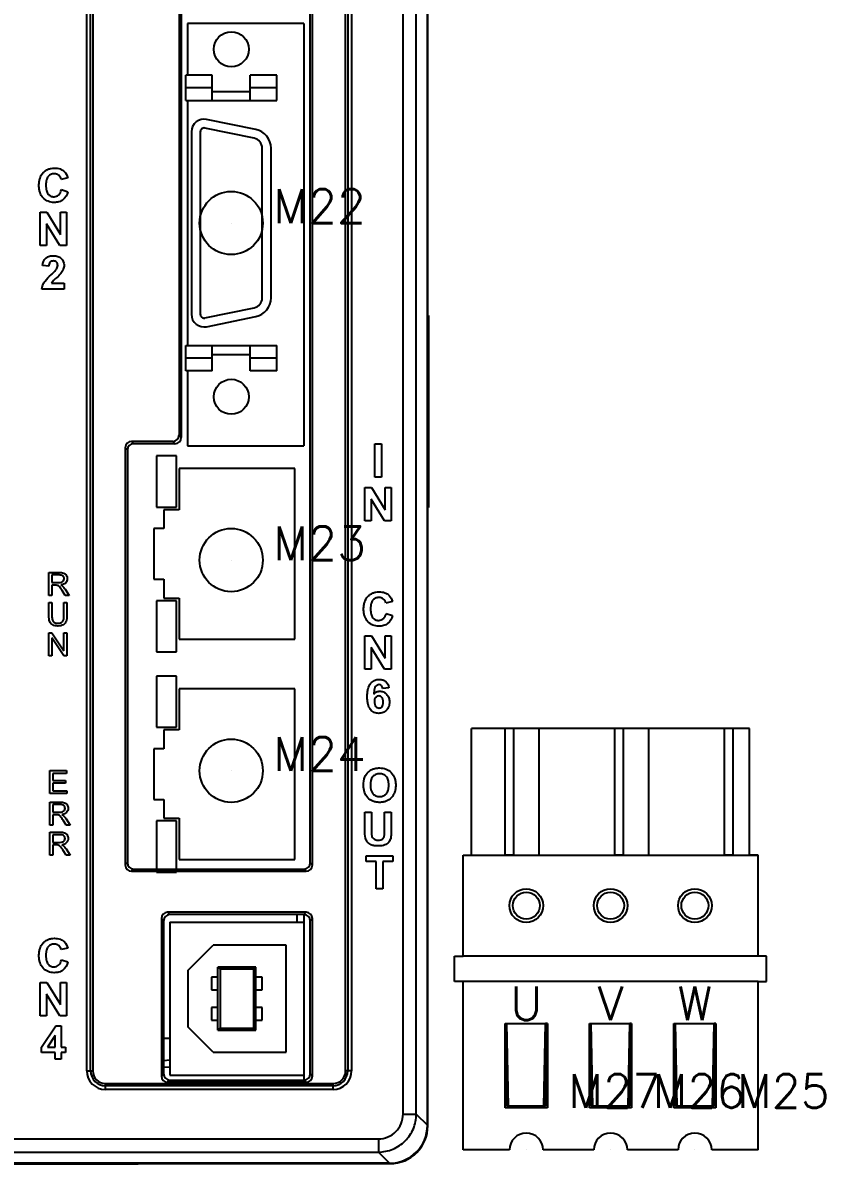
# Model space of a CAD drawing. Extents: x -25 to 130, y -65 to 185.
# Drawn here: x 70.1 to 117.7, y 1.7 to 69.4 of the extents above; entities that cross this region are included whole.
import ezdxf

# ---------------------------------------------------------------- set-up
doc = ezdxf.new("R2010")
doc.units = 0
doc.header["$LTSCALE"] = 4
doc.layers.get('0').update_dxf_attribs({"linetype": 'CONTINUOUS'})
doc.layers.add('02___PRT_ALL_AXES', color=7, linetype='CONTINUOUS')
doc.styles.get("Standard").update_dxf_attribs({"font": 'romans.shx'})

msp = doc.modelspace()

# ---------------------------------------------------------------- linework, layer by layer
at = {"color": 7, "linetype": 'Continuous'}
for p, q in [((94.136, 3.962), (94.136, 183.163)), ((94.163, 3.937), (94.163, 183.188)), ((92.692, 4.623), (92.692, 182.502)), ((93.475, 4.623), (93.475, 182.502)), ((73.935, 7.192), (73.935, 179.467)), ((74.159, 7.192), (74.159, 179.467)), ((74.288, 179.467), (74.288, 7.192)), ((89.288, 7.192), (89.288, 179.467)), ((89.416, 179.467), (89.416, 7.192)), ((89.64, 179.467), (89.64, 7.192)), ((87.319, 19.412), (87.319, 122.045)), ((87.188, 19.544), (87.188, 101.077)), ((79.406, 97.738), (79.406, 44.912)), ((79.538, 97.869), (79.538, 44.781)), ((86.812, 69.337), (79.913, 69.337)), ((79.913, 69.337), (79.913, 66.275)), ((81.375, 66.275), (79.8, 66.275)), ((79.8, 64.775), (79.8, 66.275)), ((81.375, 64.775), (81.375, 66.275)), ((85.2, 66.275), (83.625, 66.275)), ((83.625, 64.775), (83.625, 66.275)), ((85.2, 64.775), (85.2, 66.275)), ((81.375, 65.525), (79.8, 65.525)), ((81.375, 65.3), (83.625, 65.3)), ((85.2, 65.525), (83.625, 65.525)), ((79.8, 64.775), (85.2, 64.775)), ((79.913, 64.775), (79.913, 50.225)), ((83.859, 62.532), (80.933, 63.135)), ((83.965, 63.046), (81.039, 63.65)), ((80.138, 62.915), (80.138, 52.085)), ((80.662, 62.915), (80.662, 52.085)), ((84.337, 53.056), (84.337, 61.944)), ((84.862, 53.056), (84.862, 61.944)), ((72.809, 60.184), (72.415, 60.089)), ((72.428, 59.48), (72.815, 59.357)), ((71.17, 58.141), (71.557, 58.141)), ((71.17, 56.168), (71.17, 58.141)), ((71.557, 58.141), (72.365, 56.823)), ((72.365, 58.141), (72.735, 58.141)), ((72.365, 56.823), (72.365, 58.141)), ((72.735, 58.141), (72.735, 56.168)), ((72.335, 56.168), (71.54, 57.455)), ((71.54, 57.455), (71.54, 56.168)), ((71.54, 56.168), (71.17, 56.168)), ((72.735, 56.168), (72.335, 56.168)), ((71.684, 54.941), (71.307, 54.978)), ((72.589, 53.581), (71.263, 53.581)), ((71.838, 53.932), (72.589, 53.932)), ((72.589, 53.932), (72.589, 53.581)), ((80.933, 51.865), (83.859, 52.468)), ((81.039, 51.35), (83.965, 51.954)), ((94.193, 52.012), (94.193, 40.612)), ((79.8, 50.225), (85.2, 50.225)), ((79.8, 48.725), (79.8, 50.225)), ((81.375, 48.725), (81.375, 50.225)), ((83.625, 48.725), (83.625, 50.225)), ((85.2, 48.725), (85.2, 50.225)), ((81.375, 49.475), (79.8, 49.475)), ((81.375, 49.7), (83.625, 49.7)), ((85.2, 49.475), (83.625, 49.475)), ((81.375, 48.725), (79.8, 48.725)), ((79.913, 48.725), (79.913, 44.287)), ((85.2, 48.725), (83.625, 48.725)), ((79.538, 44.781), (79.406, 44.912)), ((76.211, 44.165), (76.342, 44.034)), ((76.211, 44.165), (76.211, 19.412)), ((76.342, 44.034), (76.342, 19.544)), ((79.033, 44.539), (76.585, 44.539)), ((76.585, 44.539), (76.716, 44.407)), ((79.164, 44.407), (76.716, 44.407)), ((79.164, 44.407), (79.033, 44.539)), ((79.913, 44.287), (86.812, 44.287)), ((91.023, 44.391), (91.421, 44.391)), ((91.023, 42.417), (91.023, 44.391)), ((91.421, 44.391), (91.421, 42.417)), ((79.262, 43.683), (78.062, 43.683)), ((78.062, 43.683), (78.062, 40.641)), ((79.262, 40.641), (79.262, 43.683)), ((86.282, 42.933), (79.412, 42.933)), ((79.412, 42.933), (79.412, 40.491)), ((86.282, 32.8), (86.282, 42.933)), ((91.421, 42.417), (91.023, 42.417)), ((90.427, 41.804), (90.814, 41.804)), ((90.427, 39.831), (90.427, 41.804)), ((90.814, 41.804), (91.622, 40.486)), ((91.622, 41.804), (91.992, 41.804)), ((91.622, 40.486), (91.622, 41.804)), ((91.992, 41.804), (91.992, 39.831)), ((78.062, 40.641), (79.262, 40.641)), ((91.593, 39.831), (90.797, 41.118)), ((90.797, 41.118), (90.797, 39.831)), ((79.412, 40.491), (78.512, 40.491)), ((78.512, 40.491), (78.512, 39.366)), ((78.512, 39.366), (77.912, 39.366)), ((77.912, 39.366), (77.912, 36.366)), ((90.797, 39.831), (90.427, 39.831)), ((91.992, 39.831), (91.593, 39.831)), ((71.686, 36.766), (72.29, 36.766)), ((71.686, 35.403), (71.686, 36.766)), ((72.297, 36.616), (71.866, 36.616)), ((71.866, 36.616), (71.866, 36.164)), ((71.866, 36.164), (72.254, 36.164)), ((72.075, 36.008), (71.866, 36.008)), ((71.866, 36.008), (71.866, 35.403)), ((77.912, 36.366), (78.512, 36.366)), ((78.512, 36.366), (78.512, 35.241)), ((71.866, 35.403), (71.686, 35.403)), ((72.66, 35.403), (72.48, 35.686)), ((72.65, 35.774), (72.887, 35.403)), ((72.887, 35.403), (72.66, 35.403)), ((78.512, 35.241), (79.412, 35.241)), ((79.412, 35.241), (79.412, 32.8)), ((71.686, 34.975), (71.866, 34.975)), ((71.686, 34.187), (71.686, 34.975)), ((71.866, 34.975), (71.866, 34.188)), ((72.577, 34.975), (72.758, 34.975)), ((72.577, 34.188), (72.577, 34.975)), ((72.758, 34.975), (72.758, 34.187)), ((79.262, 35.091), (78.062, 35.091)), ((78.062, 35.091), (78.062, 32.05)), ((79.262, 32.05), (79.262, 35.091)), ((92.066, 35.041), (91.672, 34.947)), ((91.685, 34.337), (92.072, 34.215)), ((71.681, 33.184), (71.866, 33.184)), ((71.681, 31.821), (71.681, 33.184)), ((71.866, 33.184), (72.582, 32.114)), ((72.582, 33.184), (72.755, 33.184)), ((72.582, 32.114), (72.582, 33.184)), ((72.755, 33.184), (72.755, 31.821)), ((72.57, 31.821), (71.854, 32.892)), ((71.854, 32.892), (71.854, 31.821)), ((79.412, 32.8), (86.282, 32.8)), ((90.427, 32.999), (90.814, 32.999)), ((90.427, 31.025), (90.427, 32.999)), ((90.814, 32.999), (91.622, 31.681)), ((91.622, 32.999), (91.992, 32.999)), ((91.622, 31.681), (91.622, 32.999)), ((91.992, 32.999), (91.992, 31.025)), ((78.062, 32.05), (79.262, 32.05)), ((91.593, 31.025), (90.797, 32.312)), ((90.797, 32.312), (90.797, 31.025)), ((71.854, 31.821), (71.681, 31.821)), ((72.755, 31.821), (72.57, 31.821)), ((79.262, 30.62), (78.062, 30.62)), ((78.062, 30.62), (78.062, 27.579)), ((79.262, 27.579), (79.262, 30.62)), ((90.797, 31.025), (90.427, 31.025)), ((91.992, 31.025), (91.593, 31.025)), ((86.282, 29.87), (79.412, 29.87)), ((79.412, 29.87), (79.412, 27.429)), ((86.282, 19.738), (86.282, 29.87)), ((91.85, 29.929), (91.484, 29.889)), ((78.062, 27.579), (79.262, 27.579)), ((79.412, 27.429), (78.512, 27.429)), ((78.512, 27.429), (78.512, 26.304)), ((78.512, 26.304), (77.912, 26.304)), ((77.912, 26.304), (77.912, 23.304)), ((71.74, 25.007), (72.726, 25.007)), ((71.74, 23.643), (71.74, 25.007)), ((72.726, 24.846), (71.921, 24.846)), ((71.921, 24.846), (71.921, 24.428)), ((71.921, 24.428), (72.675, 24.428)), ((72.675, 24.428), (72.675, 24.268)), ((72.726, 25.007), (72.726, 24.846)), ((72.675, 24.268), (71.921, 24.268)), ((71.921, 24.268), (71.921, 23.804)), ((71.921, 23.804), (72.758, 23.804)), ((72.758, 23.804), (72.758, 23.643)), ((72.758, 23.643), (71.74, 23.643)), ((71.74, 23.142), (72.344, 23.142)), ((71.74, 21.778), (71.74, 23.142)), ((77.912, 23.304), (78.512, 23.304)), ((78.512, 23.304), (78.512, 22.179)), ((72.351, 22.991), (71.92, 22.991)), ((71.92, 22.991), (71.92, 22.54)), ((71.92, 22.54), (72.308, 22.54)), ((72.129, 22.384), (71.92, 22.384)), ((71.92, 22.384), (71.92, 21.778)), ((90.42, 22.545), (90.818, 22.545)), ((90.42, 21.492), (90.42, 22.545)), ((90.818, 22.545), (90.818, 21.476)), ((91.595, 22.545), (91.994, 22.545)), ((91.595, 21.453), (91.595, 22.545)), ((91.994, 22.545), (91.994, 21.508)), ((71.92, 21.778), (71.74, 21.778)), ((72.714, 21.778), (72.534, 22.062)), ((72.704, 22.149), (72.941, 21.778)), ((72.941, 21.778), (72.714, 21.778)), ((79.262, 22.029), (78.062, 22.029)), ((78.062, 22.029), (78.062, 18.988)), ((78.512, 22.179), (79.412, 22.179)), ((79.262, 18.988), (79.262, 22.029)), ((79.412, 22.179), (79.412, 19.738)), ((71.74, 21.354), (72.344, 21.354)), ((71.74, 19.99), (71.74, 21.354)), ((72.352, 21.203), (71.92, 21.203)), ((71.92, 21.203), (71.92, 20.752)), ((71.92, 20.752), (72.308, 20.752)), ((72.129, 20.596), (71.92, 20.596)), ((71.92, 20.596), (71.92, 19.99)), ((72.704, 20.361), (72.942, 19.99)), ((71.92, 19.99), (71.74, 19.99)), ((72.714, 19.99), (72.534, 20.274)), ((72.942, 19.99), (72.714, 19.99)), ((79.412, 19.738), (86.282, 19.738)), ((90.51, 19.958), (92.079, 19.958)), ((90.51, 19.624), (90.51, 19.958)), ((92.079, 19.958), (92.079, 19.624)), ((76.211, 19.412), (76.342, 19.544)), ((76.585, 19.039), (76.716, 19.17)), ((76.585, 19.039), (86.945, 19.039)), ((76.716, 19.17), (86.814, 19.17)), ((78.062, 18.988), (79.262, 18.988)), ((86.945, 19.039), (86.814, 19.17)), ((87.319, 19.412), (87.188, 19.544)), ((91.096, 19.624), (90.51, 19.624)), ((91.096, 17.985), (91.096, 19.624)), ((92.079, 19.624), (91.495, 19.624)), ((91.495, 19.624), (91.495, 17.985)), ((91.495, 17.985), (91.096, 17.985)), ((86.945, 16.601), (78.73, 16.601)), ((78.73, 16.601), (78.861, 16.47)), ((86.814, 16.47), (78.861, 16.47)), ((86.403, 16.012), (86.403, 16.47)), ((86.812, 16.47), (86.812, 6.645)), ((86.945, 16.601), (86.814, 16.47)), ((78.356, 16.228), (78.488, 16.096)), ((78.356, 16.228), (78.356, 6.887)), ((78.488, 16.096), (78.488, 7.019)), ((78.863, 16.012), (86.812, 16.012)), ((78.863, 16.012), (78.863, 6.938)), ((87.319, 16.228), (87.188, 16.096)), ((87.188, 7.019), (87.188, 16.096)), ((87.319, 6.887), (87.319, 16.228)), ((72.809, 14.482), (72.415, 14.387)), ((79.92, 13.144), (81.42, 14.644)), ((85.755, 14.644), (81.42, 14.644)), ((85.755, 8.306), (85.755, 14.644)), ((72.428, 13.778), (72.815, 13.655)), ((79.92, 13.144), (79.92, 9.806)), ((83.962, 13.35), (81.712, 13.35)), ((81.712, 13.35), (81.843, 13.219)), ((81.712, 9.6), (81.712, 13.35)), ((83.832, 13.219), (81.843, 13.219)), ((81.843, 13.219), (81.843, 9.731)), ((83.962, 13.35), (83.832, 13.219)), ((83.832, 9.731), (83.832, 13.219)), ((83.962, 9.6), (83.962, 13.35)), ((71.17, 12.439), (71.557, 12.439)), ((71.17, 10.466), (71.17, 12.439)), ((71.557, 12.439), (72.365, 11.121)), ((72.365, 12.439), (72.735, 12.439)), ((72.365, 11.121), (72.365, 12.439)), ((72.735, 12.439), (72.735, 10.466)), ((81.712, 12.75), (81.337, 12.75)), ((81.337, 12.75), (81.337, 12)), ((84.337, 12.75), (83.962, 12.75)), ((84.337, 12), (84.337, 12.75)), ((72.335, 10.466), (71.54, 11.753)), ((71.54, 11.753), (71.54, 10.466)), ((81.337, 12), (81.712, 12)), ((83.962, 12), (84.337, 12)), ((81.712, 10.95), (81.337, 10.95)), ((81.337, 10.95), (81.337, 10.2)), ((84.337, 10.95), (83.962, 10.95)), ((84.337, 10.2), (84.337, 10.95)), ((71.54, 10.466), (71.17, 10.466)), ((72.735, 10.466), (72.335, 10.466)), ((81.337, 10.2), (81.712, 10.2)), ((83.962, 10.2), (84.337, 10.2)), ((71.245, 8.607), (72.101, 9.861)), ((72.101, 9.861), (72.419, 9.861)), ((72.419, 9.861), (72.419, 8.609)), ((81.42, 8.306), (79.92, 9.806)), ((81.712, 9.6), (81.843, 9.731)), ((81.712, 9.6), (83.962, 9.6)), ((81.843, 9.731), (83.832, 9.731)), ((83.962, 9.6), (83.832, 9.731)), ((72.053, 9.283), (71.599, 8.609)), ((72.053, 8.609), (72.053, 9.283)), ((78.863, 9.112), (78.488, 9.112)), ((71.245, 8.276), (71.245, 8.607)), ((72.053, 8.276), (71.245, 8.276)), ((71.599, 8.609), (72.053, 8.609)), ((72.053, 7.879), (72.053, 8.276)), ((72.419, 8.609), (72.664, 8.609)), ((72.664, 8.276), (72.419, 8.276)), ((72.419, 8.276), (72.419, 7.879)), ((72.664, 8.609), (72.664, 8.276)), ((81.42, 8.306), (85.755, 8.306)), ((72.419, 7.879), (72.053, 7.879)), ((78.488, 7.807), (78.863, 7.845)), ((73.935, 7.192), (74.288, 7.192)), ((78.356, 6.887), (78.488, 7.019)), ((78.488, 7.404), (78.863, 7.437)), ((78.863, 6.938), (86.812, 6.938)), ((87.319, 6.887), (87.188, 7.019)), ((89.64, 7.192), (89.288, 7.192)), ((75.038, 6.442), (88.538, 6.442)), ((75.038, 6.089), (75.038, 6.442)), ((88.538, 6.314), (75.038, 6.314)), ((78.73, 6.514), (78.861, 6.645)), ((78.73, 6.514), (86.945, 6.514)), ((78.861, 6.645), (86.814, 6.645)), ((86.945, 6.514), (86.814, 6.645)), ((88.538, 6.089), (88.538, 6.442)), ((88.538, 6.089), (75.038, 6.089)), ((92.692, 4.623), (93.475, 4.623)), ((93.475, 4.623), (94.136, 3.962)), ((50.309, 3.158), (91.227, 3.158)), ((91.227, 3.158), (91.227, 2.375)), ((50.297, 2.375), (91.227, 2.375)), ((91.227, 2.375), (91.888, 1.714)), ((2.962, 1.687), (91.913, 1.687)), ((91.888, 1.714), (50.288, 1.714)), ((76.988, 1.657), (65.587, 1.657))]:
    msp.add_line(p, q, dxfattribs=at)
for p, q in [((86.812, 69.337), (86.812, 65.025)), ((86.812, 65.025), (86.812, 63.525)), ((86.812, 63.525), (86.812, 48.975)), ((86.812, 48.975), (86.812, 47.475)), ((86.812, 47.475), (86.812, 44.287)), ((113.25, 27.5), (96.75, 27.5)), ((96.75, 20), (96.75, 27.5)), ((98.75, 20), (98.75, 27.5)), ((99.25, 27.5), (99.25, 20)), ((100.75, 27.5), (100.75, 20)), ((105.25, 20), (105.25, 27.5)), ((105.75, 27.5), (105.75, 20)), ((107.25, 27.5), (107.25, 20)), ((111.75, 19.995), (111.75, 27.495)), ((112.25, 27.5), (112.25, 20)), ((113.25, 20), (113.25, 27.5)), ((96.25, 14), (96.25, 20)), ((96.25, 20), (113.75, 20)), ((96.25, 20), (96.75, 20)), ((99.25, 20), (98.75, 20)), ((105.75, 20), (105.25, 20)), ((112.25, 20), (111.75, 19.995)), ((113.75, 20), (113.25, 20)), ((113.75, 14), (113.75, 20)), ((95.75, 12.5), (95.75, 14)), ((95.75, 14), (96.25, 14)), ((113.75, 14), (96.25, 14)), ((114.25, 14), (113.75, 14)), ((114.25, 12.5), (114.25, 14)), ((96.25, 12.5), (95.75, 12.5)), ((96.25, 2.5), (96.25, 12.5)), ((113.75, 12.5), (96.25, 12.5)), ((113.75, 2.5), (113.75, 12.5)), ((113.75, 12.5), (114.25, 12.5)), ((98.75, 5), (98.75, 10)), ((98.75, 10), (101.25, 10)), ((98.75, 5), (98.75, 10)), ((98.75, 10), (101.25, 10)), ((98.85, 5.1), (98.85, 10)), ((98.95, 5.1), (98.85, 10)), ((101.05, 5.1), (101.15, 10)), ((101.25, 10), (101.15, 10)), ((101.15, 10), (101.15, 5.1)), ((101.25, 10), (101.25, 5)), ((101.25, 10), (101.25, 5)), ((103.75, 5), (103.75, 10)), ((103.75, 10), (106.25, 10)), ((103.75, 5), (103.75, 10)), ((103.75, 10), (106.25, 10)), ((103.85, 5.1), (103.85, 10)), ((103.95, 5.1), (103.85, 10)), ((106.05, 5.1), (106.15, 10)), ((106.25, 10), (106.15, 10)), ((106.15, 10), (106.15, 5.1)), ((106.25, 10), (106.25, 5)), ((106.25, 10), (106.25, 5)), ((108.75, 5), (108.75, 10)), ((108.75, 10), (111.25, 10)), ((108.85, 5.1), (108.85, 10)), ((108.95, 5.1), (108.85, 10)), ((111.05, 5.1), (111.15, 10)), ((111.25, 10), (111.15, 10)), ((111.15, 10), (111.15, 5.1)), ((111.25, 10), (111.25, 5)), ((101.25, 5), (98.75, 5)), ((101.25, 5), (98.75, 5)), ((101.15, 5.1), (98.85, 5.1)), ((98.85, 5.1), (98.95, 5.1)), ((101.15, 5.1), (101.05, 5.1)), ((106.25, 5), (103.75, 5)), ((106.25, 5), (103.75, 5)), ((106.15, 5.1), (103.85, 5.1)), ((103.85, 5.1), (103.95, 5.1)), ((106.15, 5.1), (106.05, 5.1)), ((111.25, 5), (108.75, 5)), ((111.15, 5.1), (108.85, 5.1)), ((108.85, 5.1), (108.95, 5.1)), ((111.15, 5.1), (111.05, 5.1)), ((99, 2.5), (96.25, 2.5)), ((104, 2.5), (101, 2.5)), ((109, 2.5), (106, 2.5)), ((113.75, 2.5), (111, 2.5))]:
    msp.add_line(p, q)
for centre, radius in [((82.5, 57.5), 1.875), ((82.5, 37.5), 1.875), ((82.5, 25), 1.875), ((100, 17), 1), ((100, 17), 0.8), ((105, 17), 1), ((105, 17), 0.8), ((110, 17), 1), ((110, 17), 0.8)]:
    msp.add_circle(centre, radius)
for centre, radius, start, end in [((80.888, 62.915), 0.75, 78.34071, 180), ((80.888, 62.915), 0.225, 78.34071, 180), ((83.737, 61.944), 1.125, 0, 78.34071), ((83.737, 61.944), 0.6, 0, 78.34071), ((83.737, 53.056), 0.6, 281.65929, 0), ((83.737, 53.056), 1.125, 281.65929, 0), ((80.888, 52.085), 0.75, 180, 281.65929), ((80.888, 52.085), 0.225, 180, 281.65929), ((75.038, 7.192), 1.103, 180, 270), ((75.038, 7.192), 0.878, 180, 270), ((75.038, 7.192), 0.75, 180, 270), ((88.538, 7.192), 1.103, 270, 0), ((88.538, 7.192), 0.878, 270, 0), ((88.538, 7.192), 0.75, 270, 0), ((91.913, 3.937), 2.25, 270, 0)]:
    msp.add_arc(centre, radius, start, end, dxfattribs=at)
for centre in [(100, 2.5), (105, 2.5), (110, 2.5)]:
    msp.add_arc(centre, 1, 0, 180)
for centre, major_axis, ratio, start_param, end_param in [((79.03, 44.915), (-0.267, 0.267), 0.992433, 2.359993, 3.923193), ((79.161, 44.784), (0.267, -0.267), 0.992433, -0.7816, 0.7816), ((76.588, 44.162), (0.267, -0.267), 0.992433, 2.359993, 3.923193), ((76.719, 44.031), (0.267, -0.267), 0.992433, 2.359993, 3.923193), ((76.588, 19.415), (0.267, 0.267), 0.992433, -3.923193, -2.359993), ((76.719, 19.546), (0.267, 0.267), 0.992433, 2.359993, 3.923193), ((86.811, 19.546), (-0.267, 0.267), 0.992433, 2.359993, 3.923193), ((86.942, 19.415), (0.267, -0.267), 0.992433, -0.7816, 0.7816), ((78.733, 16.225), (0.267, -0.267), 0.992433, 2.359993, 3.923193), ((78.864, 16.094), (0.267, -0.267), 0.992433, 2.359993, 3.923193), ((86.811, 16.094), (-0.267, -0.267), 0.992433, 2.359993, 3.923193), ((86.942, 16.225), (0.267, 0.267), 0.992433, -0.7816, 0.7816), ((78.733, 6.89), (0.267, 0.267), 0.992433, -3.923193, -2.359993), ((78.864, 7.021), (0.267, 0.267), 0.992433, 2.359993, 3.923193), ((86.811, 7.021), (-0.267, 0.267), 0.992433, 2.359993, 3.923193), ((86.942, 6.89), (0.267, -0.267), 0.992433, -0.7816, 0.7816), ((91.884, 3.966), (1.594, -1.594), 0.998099, -0.784447, 0.784447)]:
    msp.add_ellipse(centre, major_axis=major_axis, ratio=ratio, start_param=start_param, end_param=end_param, dxfattribs=at)
for points, knots in [([(72.519, 58.877), (72.449, 58.824), (72.279, 58.741), (71.971, 58.705), (71.631, 58.76), (71.325, 58.976), (71.165, 59.25), (71.105, 59.508), (71.091, 59.727), (71.105, 59.949), (71.164, 60.218), (71.29, 60.443), (71.426, 60.564), (71.47, 60.595)], [0, 0, 0, 0, 0.086122, 0.182188, 0.301783, 0.417183, 0.538734, 0.604913, 0.677523, 0.754066, 0.823208, 0.94769, 1, 1, 1, 1]), ([(71.47, 60.595), (71.524, 60.635), (71.637, 60.698), (71.825, 60.751), (72.063, 60.77), (72.345, 60.732), (72.533, 60.617), (72.607, 60.547)], [0, 0, 0, 0, 0.163269, 0.314534, 0.476911, 0.74942, 1, 1, 1, 1]), ([(72.269, 60.332), (72.195, 60.391), (72.025, 60.439), (71.796, 60.397), (71.686, 60.313), (71.643, 60.263)], [0, 0, 0, 0, 0.415619, 0.712093, 1, 1, 1, 1]), ([(71.643, 60.263), (71.592, 60.205), (71.541, 60.086), (71.511, 59.91), (71.504, 59.75), (71.511, 59.587), (71.54, 59.404), (71.59, 59.28), (71.641, 59.22)], [0, 0, 0, 0, 0.210295, 0.34004, 0.490167, 0.649035, 0.785058, 1, 1, 1, 1]), ([(71.641, 59.22), (71.683, 59.17), (71.79, 59.086), (72.021, 59.04), (72.191, 59.098), (72.264, 59.162)], [0, 0, 0, 0, 0.284827, 0.575254, 1, 1, 1, 1]), ([(71.307, 54.978), (71.325, 55.142), (71.421, 55.402), (71.723, 55.543), (71.968, 55.573), (72.218, 55.543), (72.366, 55.458), (72.422, 55.405)], [0, 0, 0, 0, 0.339187, 0.492767, 0.66162, 0.842126, 1, 1, 1, 1]), ([(72.141, 55.181), (72.094, 55.228), (71.983, 55.259), (71.848, 55.239), (71.714, 55.154), (71.689, 55.024), (71.684, 54.941)], [0, 0, 0, 0, 0.304413, 0.468853, 0.618307, 1, 1, 1, 1]), ([(72.131, 54.755), (72.176, 54.822), (72.235, 54.969), (72.19, 55.132), (72.141, 55.181)], [0, 0, 0, 0, 0.54242, 1, 1, 1, 1]), ([(72.422, 55.405), (72.525, 55.308), (72.621, 55.067), (72.573, 54.839), (72.541, 54.759)], [0, 0, 0, 0, 0.622644, 1, 1, 1, 1]), ([(71.392, 53.958), (71.412, 53.992), (71.536, 54.165), (71.69, 54.314), (71.817, 54.432)], [0, 0, 0, 0, 0.184296, 1, 1, 1, 1]), ([(71.817, 54.432), (71.856, 54.468), (71.964, 54.572), (72.076, 54.674), (72.131, 54.755)], [0, 0, 0, 0, 0.3533, 1, 1, 1, 1]), ([(72.553, 36.272), (72.576, 36.308), (72.609, 36.409), (72.528, 36.596), (72.374, 36.616), (72.297, 36.616)], [0, 0, 0, 0, 0.24016, 0.566732, 1, 1, 1, 1]), ([(72.719, 36.6), (72.756, 36.539), (72.802, 36.379), (72.742, 36.213), (72.682, 36.15)], [0, 0, 0, 0, 0.448444, 1, 1, 1, 1]), ([(72.48, 35.686), (72.439, 35.75), (72.373, 35.849), (72.294, 35.942), (72.258, 35.965)], [0, 0, 0, 0, 0.638597, 1, 1, 1, 1]), ([(91.776, 33.735), (91.707, 33.682), (91.536, 33.599), (91.228, 33.563), (90.888, 33.618), (90.582, 33.833), (90.422, 34.107), (90.362, 34.366), (90.348, 34.585), (90.362, 34.807), (90.421, 35.076), (90.548, 35.3), (90.684, 35.421), (90.727, 35.453)], [0, 0, 0, 0, 0.086122, 0.182188, 0.301783, 0.417183, 0.538734, 0.604913, 0.677523, 0.754066, 0.823208, 0.94769, 1, 1, 1, 1]), ([(90.727, 35.453), (90.781, 35.492), (90.894, 35.556), (91.082, 35.609), (91.321, 35.628), (91.603, 35.59), (91.79, 35.475), (91.864, 35.405)], [0, 0, 0, 0, 0.163269, 0.314534, 0.476911, 0.74942, 1, 1, 1, 1]), ([(91.672, 34.947), (91.651, 35.039), (91.549, 35.221), (91.282, 35.297), (91.053, 35.255), (90.943, 35.17), (90.9, 35.121)], [0, 0, 0, 0, 0.292714, 0.586675, 0.796367, 1, 1, 1, 1]), ([(90.9, 35.121), (90.85, 35.063), (90.798, 34.944), (90.768, 34.768), (90.761, 34.607), (90.768, 34.445), (90.797, 34.261), (90.847, 34.137), (90.898, 34.077)], [0, 0, 0, 0, 0.210295, 0.34004, 0.490167, 0.649035, 0.785058, 1, 1, 1, 1]), ([(72.758, 34.187), (72.758, 34.077), (72.753, 33.872), (72.617, 33.71), (72.544, 33.664)], [0, 0, 0, 0, 0.56036, 1, 1, 1, 1]), ([(90.898, 34.077), (90.94, 34.028), (91.048, 33.943), (91.278, 33.898), (91.448, 33.955), (91.521, 34.02)], [0, 0, 0, 0, 0.284827, 0.575254, 1, 1, 1, 1]), ([(72.544, 33.664), (72.501, 33.637), (72.395, 33.597), (72.226, 33.583), (72.059, 33.596), (71.955, 33.631), (71.911, 33.654)], [0, 0, 0, 0, 0.23181, 0.505804, 0.773621, 1, 1, 1, 1]), ([(72.012, 33.796), (72.071, 33.763), (72.2, 33.743), (72.368, 33.759), (72.463, 33.809), (72.493, 33.841)], [0, 0, 0, 0, 0.399098, 0.739253, 1, 1, 1, 1]), ([(90.761, 28.637), (90.689, 28.724), (90.617, 28.902), (90.575, 29.163), (90.565, 29.401), (90.575, 29.64), (90.619, 29.909), (90.694, 30.091), (90.769, 30.181)], [0, 0, 0, 0, 0.209608, 0.34071, 0.493019, 0.649201, 0.783841, 1, 1, 1, 1]), ([(90.769, 30.181), (90.832, 30.255), (90.991, 30.384), (91.261, 30.433), (91.494, 30.403), (91.614, 30.336), (91.662, 30.294)], [0, 0, 0, 0, 0.295708, 0.595823, 0.806099, 1, 1, 1, 1]), ([(91.064, 30.002), (91.002, 29.921), (90.979, 29.757), (90.963, 29.605), (90.96, 29.553)], [0, 0, 0, 0, 0.661683, 1, 1, 1, 1]), ([(91.414, 30.055), (91.376, 30.091), (91.24, 30.139), (91.111, 30.062), (91.064, 30.002)], [0, 0, 0, 0, 0.40501, 1, 1, 1, 1]), ([(90.96, 29.553), (91.004, 29.605), (91.11, 29.694), (91.321, 29.734), (91.54, 29.69), (91.665, 29.596), (91.717, 29.54)], [0, 0, 0, 0, 0.236598, 0.467644, 0.730669, 1, 1, 1, 1]), ([(91.446, 28.801), (91.472, 28.831), (91.51, 28.922), (91.52, 29.072), (91.509, 29.226), (91.44, 29.384), (91.254, 29.476), (91.113, 29.407), (91.068, 29.356)], [0, 0, 0, 0, 0.121664, 0.284964, 0.454501, 0.584151, 0.794792, 1, 1, 1, 1]), ([(91.717, 29.54), (91.773, 29.481), (91.863, 29.332), (91.899, 29.069), (91.863, 28.804), (91.767, 28.648), (91.709, 28.588)], [0, 0, 0, 0, 0.234795, 0.488947, 0.756591, 1, 1, 1, 1]), ([(91.709, 28.588), (91.652, 28.53), (91.508, 28.432), (91.245, 28.39), (90.97, 28.441), (90.82, 28.565), (90.761, 28.637)], [0, 0, 0, 0, 0.230953, 0.473732, 0.736192, 1, 1, 1, 1]), ([(91.077, 28.819), (91.124, 28.764), (91.261, 28.68), (91.404, 28.752), (91.446, 28.801)], [0, 0, 0, 0, 0.530558, 1, 1, 1, 1]), ([(90.432, 24.638), (90.477, 24.738), (90.598, 24.918), (90.775, 25.047), (90.871, 25.087)], [0, 0, 0, 0, 0.512652, 1, 1, 1, 1]), ([(90.871, 25.087), (90.934, 25.114), (91.075, 25.154), (91.353, 25.175), (91.689, 25.128), (92.018, 24.911), (92.185, 24.629), (92.247, 24.363), (92.261, 24.142), (92.247, 23.922), (92.186, 23.658), (92.083, 23.484), (91.996, 23.394)], [0, 0, 0, 0, 0.073359, 0.154017, 0.29517, 0.42508, 0.559134, 0.632554, 0.713436, 0.793738, 0.866664, 1, 1, 1, 1]), ([(91.696, 24.657), (91.648, 24.711), (91.525, 24.801), (91.3, 24.836), (91.075, 24.8), (90.951, 24.709), (90.903, 24.655)], [0, 0, 0, 0, 0.242371, 0.498565, 0.755343, 1, 1, 1, 1]), ([(91.691, 23.636), (91.745, 23.697), (91.804, 23.817), (91.839, 23.996), (91.847, 24.15), (91.839, 24.304), (91.806, 24.48), (91.748, 24.598), (91.696, 24.657)], [0, 0, 0, 0, 0.224438, 0.355792, 0.504543, 0.651315, 0.780576, 1, 1, 1, 1]), ([(91.996, 23.394), (91.912, 23.306), (91.751, 23.199), (91.504, 23.134), (91.301, 23.119), (91.097, 23.134), (90.848, 23.199), (90.686, 23.305), (90.602, 23.393)], [0, 0, 0, 0, 0.238239, 0.36323, 0.498518, 0.635347, 0.761361, 1, 1, 1, 1]), ([(90.907, 23.638), (90.956, 23.583), (91.077, 23.491), (91.3, 23.452), (91.523, 23.49), (91.643, 23.582), (91.691, 23.636)], [0, 0, 0, 0, 0.248784, 0.501284, 0.753271, 1, 1, 1, 1]), ([(72.607, 22.648), (72.63, 22.683), (72.663, 22.785), (72.617, 22.891), (72.573, 22.929)], [0, 0, 0, 0, 0.423762, 1, 1, 1, 1]), ([(72.773, 22.976), (72.81, 22.915), (72.856, 22.755), (72.796, 22.589), (72.736, 22.525)], [0, 0, 0, 0, 0.448444, 1, 1, 1, 1]), ([(72.534, 22.062), (72.493, 22.126), (72.427, 22.225), (72.348, 22.318), (72.312, 22.341)], [0, 0, 0, 0, 0.638597, 1, 1, 1, 1]), ([(72.607, 20.859), (72.631, 20.895), (72.663, 20.997), (72.582, 21.183), (72.428, 21.203), (72.352, 21.203)], [0, 0, 0, 0, 0.24016, 0.566732, 1, 1, 1, 1]), ([(72.773, 21.187), (72.81, 21.127), (72.856, 20.966), (72.796, 20.801), (72.736, 20.737)], [0, 0, 0, 0, 0.448444, 1, 1, 1, 1]), ([(91.994, 21.508), (91.994, 21.453), (91.991, 21.286), (91.986, 21.116), (91.961, 21.006)], [0, 0, 0, 0, 0.32713, 1, 1, 1, 1]), ([(72.308, 20.752), (72.373, 20.752), (72.486, 20.754), (72.583, 20.822), (72.607, 20.859)], [0, 0, 0, 0, 0.593132, 1, 1, 1, 1]), ([(72.534, 20.274), (72.493, 20.338), (72.428, 20.437), (72.348, 20.53), (72.312, 20.553)], [0, 0, 0, 0, 0.638597, 1, 1, 1, 1]), ([(91.61, 20.598), (91.557, 20.576), (91.43, 20.545), (91.218, 20.534), (91.002, 20.545), (90.859, 20.577), (90.802, 20.603)], [0, 0, 0, 0, 0.211144, 0.469706, 0.77284, 1, 1, 1, 1]), ([(90.955, 20.952), (90.989, 20.926), (91.075, 20.887), (91.218, 20.874), (91.358, 20.885), (91.443, 20.923), (91.474, 20.947)], [0, 0, 0, 0, 0.231799, 0.507483, 0.78189, 1, 1, 1, 1]), ([(71.47, 14.893), (71.524, 14.933), (71.637, 14.996), (71.825, 15.049), (72.063, 15.068), (72.345, 15.03), (72.533, 14.915), (72.607, 14.845)], [0, 0, 0, 0, 0.163269, 0.314534, 0.476911, 0.74942, 1, 1, 1, 1]), ([(72.519, 13.175), (72.449, 13.122), (72.279, 13.039), (71.971, 13.004), (71.631, 13.058), (71.325, 13.274), (71.165, 13.548), (71.105, 13.806), (71.091, 14.025), (71.105, 14.247), (71.164, 14.516), (71.29, 14.741), (71.426, 14.862), (71.47, 14.893)], [0, 0, 0, 0, 0.086122, 0.182188, 0.301783, 0.417183, 0.538734, 0.604913, 0.677523, 0.754066, 0.823208, 0.94769, 1, 1, 1, 1]), ([(71.643, 14.561), (71.592, 14.503), (71.541, 14.384), (71.511, 14.208), (71.504, 14.048), (71.511, 13.885), (71.54, 13.702), (71.59, 13.578), (71.641, 13.518)], [0, 0, 0, 0, 0.210295, 0.34004, 0.490167, 0.649035, 0.785058, 1, 1, 1, 1]), ([(72.415, 14.387), (72.394, 14.479), (72.292, 14.662), (72.025, 14.737), (71.796, 14.695), (71.686, 14.611), (71.643, 14.561)], [0, 0, 0, 0, 0.292714, 0.586675, 0.796367, 1, 1, 1, 1]), ([(71.641, 13.518), (71.683, 13.468), (71.79, 13.384), (72.021, 13.338), (72.191, 13.396), (72.264, 13.46)], [0, 0, 0, 0, 0.284827, 0.575254, 1, 1, 1, 1]), ([(91.227, 3.158), (91.418, 3.158), (91.803, 3.234), (92.29, 3.56), (92.616, 4.047), (92.692, 4.432), (92.692, 4.623)], [0, 0, 0, 0, 0.250024, 0.500009, 0.749966, 1, 1, 1, 1]), ([(91.227, 2.375), (91.519, 2.375), (92.11, 2.493), (92.857, 2.993), (93.358, 3.74), (93.475, 4.331), (93.475, 4.623)], [0, 0, 0, 0, 0.250023, 0.499997, 0.749974, 1, 1, 1, 1])]:
    msp.add_open_spline(points, degree=3, knots=knots, dxfattribs=at)
for points in [[(72.415, 60.089), (72.394, 60.181), (72.342, 60.273), (72.269, 60.332)], [(72.607, 60.547), (72.708, 60.452), (72.771, 60.317), (72.809, 60.184)], [(72.264, 59.162), (72.353, 59.241), (72.401, 59.363), (72.428, 59.48)], [(72.815, 59.357), (72.765, 59.176), (72.669, 58.991), (72.519, 58.877)], [(72.142, 54.255), (72.065, 54.184), (71.984, 54.116), (71.915, 54.037)], [(72.389, 54.507), (72.317, 54.414), (72.228, 54.335), (72.142, 54.255)], [(72.541, 54.759), (72.505, 54.668), (72.45, 54.584), (72.389, 54.507)], [(71.263, 53.581), (71.277, 53.713), (71.323, 53.845), (71.392, 53.958)], [(71.915, 54.037), (71.886, 54.005), (71.859, 53.97), (71.838, 53.932)], [(72.29, 36.766), (72.383, 36.766), (72.48, 36.763), (72.567, 36.729)], [(72.567, 36.729), (72.629, 36.706), (72.684, 36.657), (72.719, 36.6)], [(72.176, 36.002), (72.143, 36.009), (72.109, 36.008), (72.075, 36.008)], [(72.258, 35.965), (72.233, 35.982), (72.205, 35.995), (72.176, 36.002)], [(72.254, 36.164), (72.319, 36.164), (72.386, 36.168), (72.447, 36.19)], [(72.682, 36.15), (72.609, 36.073), (72.496, 36.038), (72.391, 36.023)], [(72.391, 36.023), (72.43, 36.005), (72.469, 35.984), (72.5, 35.955)], [(72.447, 36.19), (72.489, 36.205), (72.529, 36.234), (72.553, 36.272)], [(72.5, 35.955), (72.558, 35.902), (72.607, 35.839), (72.65, 35.774)], [(91.864, 35.405), (91.965, 35.31), (92.028, 35.175), (92.066, 35.041)], [(71.737, 33.845), (71.693, 33.952), (71.686, 34.072), (71.686, 34.187)], [(71.866, 34.188), (71.866, 34.1), (71.867, 34.008), (71.899, 33.926)], [(71.899, 33.926), (71.92, 33.873), (71.962, 33.825), (72.012, 33.796)], [(72.493, 33.841), (72.574, 33.928), (72.577, 34.069), (72.577, 34.188)], [(91.521, 34.02), (91.611, 34.098), (91.659, 34.221), (91.685, 34.337)], [(92.072, 34.215), (92.022, 34.034), (91.926, 33.848), (91.776, 33.735)], [(71.911, 33.654), (71.836, 33.695), (71.771, 33.766), (71.737, 33.845)], [(91.484, 29.889), (91.477, 29.948), (91.457, 30.014), (91.414, 30.055)], [(91.662, 30.294), (91.766, 30.205), (91.827, 30.064), (91.85, 29.929)], [(91.068, 29.356), (91.01, 29.29), (90.992, 29.192), (90.992, 29.104)], [(90.992, 29.104), (90.992, 29.005), (91.013, 28.895), (91.077, 28.819)], [(90.342, 24.132), (90.342, 24.304), (90.363, 24.482), (90.432, 24.638)], [(90.903, 24.655), (90.785, 24.523), (90.752, 24.323), (90.752, 24.146)], [(90.602, 23.393), (90.42, 23.58), (90.342, 23.871), (90.342, 24.132)], [(90.752, 24.146), (90.752, 23.969), (90.789, 23.77), (90.907, 23.638)], [(72.344, 23.142), (72.437, 23.142), (72.534, 23.139), (72.621, 23.105)], [(72.621, 23.105), (72.683, 23.081), (72.738, 23.032), (72.773, 22.976)], [(72.23, 22.377), (72.197, 22.384), (72.163, 22.384), (72.129, 22.384)], [(72.312, 22.341), (72.287, 22.357), (72.259, 22.37), (72.23, 22.377)], [(72.308, 22.54), (72.373, 22.54), (72.44, 22.543), (72.501, 22.566)], [(72.573, 22.929), (72.516, 22.98), (72.428, 22.991), (72.351, 22.991)], [(72.736, 22.525), (72.663, 22.449), (72.55, 22.413), (72.445, 22.399)], [(72.445, 22.399), (72.484, 22.38), (72.523, 22.36), (72.554, 22.331)], [(72.501, 22.566), (72.543, 22.581), (72.583, 22.61), (72.607, 22.648)], [(72.554, 22.331), (72.612, 22.278), (72.661, 22.215), (72.704, 22.149)], [(72.344, 21.354), (72.438, 21.354), (72.535, 21.351), (72.621, 21.317)], [(72.621, 21.317), (72.683, 21.293), (72.738, 21.244), (72.773, 21.187)], [(90.459, 20.991), (90.421, 21.155), (90.42, 21.325), (90.42, 21.492)], [(90.818, 21.476), (90.818, 21.366), (90.812, 21.254), (90.833, 21.146)], [(90.833, 21.146), (90.849, 21.071), (90.894, 20.998), (90.955, 20.952)], [(91.474, 20.947), (91.526, 20.989), (91.566, 21.052), (91.578, 21.118)], [(91.578, 21.118), (91.597, 21.228), (91.595, 21.341), (91.595, 21.453)], [(91.961, 21.006), (91.942, 20.917), (91.902, 20.828), (91.842, 20.758)], [(72.23, 20.589), (72.197, 20.596), (72.163, 20.596), (72.129, 20.596)], [(72.312, 20.553), (72.287, 20.569), (72.259, 20.582), (72.23, 20.589)], [(72.736, 20.737), (72.664, 20.66), (72.55, 20.625), (72.446, 20.611)], [(72.446, 20.611), (72.484, 20.592), (72.523, 20.571), (72.554, 20.543)], [(72.554, 20.543), (72.612, 20.49), (72.662, 20.427), (72.704, 20.361)], [(90.571, 20.773), (90.519, 20.836), (90.478, 20.912), (90.459, 20.991)], [(90.802, 20.603), (90.715, 20.642), (90.631, 20.698), (90.571, 20.773)], [(91.842, 20.758), (91.781, 20.687), (91.697, 20.633), (91.61, 20.598)], [(72.607, 14.845), (72.708, 14.75), (72.771, 14.615), (72.809, 14.482)], [(72.264, 13.46), (72.353, 13.539), (72.401, 13.662), (72.428, 13.778)], [(72.815, 13.655), (72.765, 13.474), (72.669, 13.289), (72.519, 13.175)]]:
    msp.add_open_spline(points, degree=3, dxfattribs=at)
at = {"layer": '02___PRT_ALL_AXES', "color": 7, "linetype": 'Continuous'}
for centre in [(82.5, 67.812), (82.5, 47.188)]:
    msp.add_circle(centre, 1.039, dxfattribs=at)

# ---------------------------------------------------------------- texts
at = {"char_height": 2, "attachment_point": 5}
for s, insert in [('U', (100, 11.2)), ('V', (105, 11.2)), ('W', (110, 11.2))]:
    msp.add_mtext_dynamic_manual_height_columns(s, width=5, gutter_width=1, heights=[0], dxfattribs=dict(at, insert=insert))
at = {"color": 4, "flags": 8}
for tag, p in [('M22', (85, 57.5)), ('M23', (85, 37.5)), ('M24', (85, 25)), ('M27', (102.5, 5)), ('M26', (107.5, 5)), ('M25', (112.5, 5))]:
    msp.add_attdef(tag, p, '', height=2, dxfattribs=at)
at = {"flags": 9}
for tag, p in [('F22', (82.5, 57.5)), ('F23', (82.5, 37.5)), ('F24', (82.5, 25)), ('F27', (100, 2.5)), ('F26', (105, 2.5)), ('F25', (110, 2.5))]:
    msp.add_attdef(tag, p, '', height=0.00001, dxfattribs=at)

doc.saveas('drawing.dxf')
